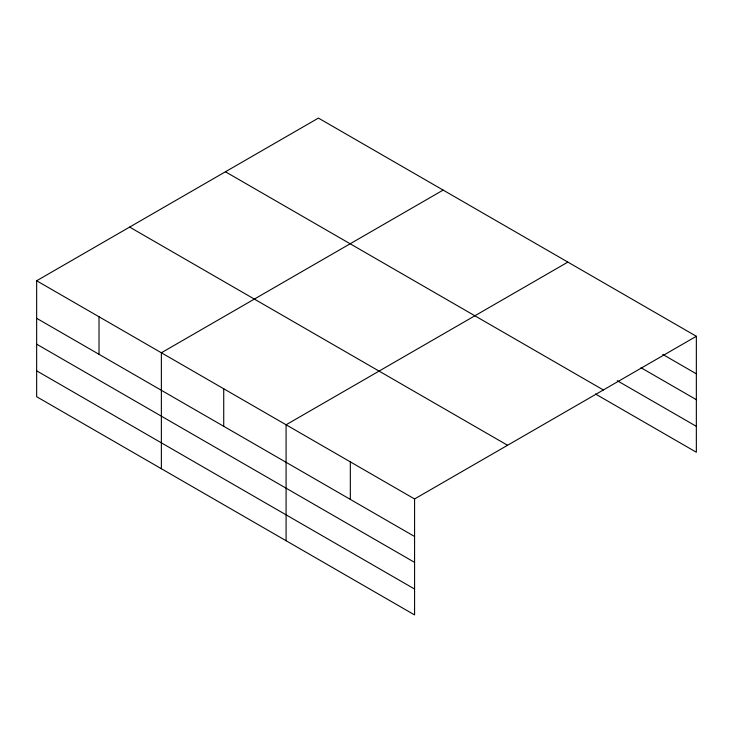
<?xml version="1.0" encoding="UTF-8"?>
<svg xmlns="http://www.w3.org/2000/svg" width="733" height="733" viewBox="0 0 733 733"><rect width="100%" height="100%" fill="white"/><g stroke="black" fill="none" stroke-linecap="round" stroke-linejoin="round"><path stroke-width="1.1" d="M414.576 562.367L414.576 498.962L36.65 280.766L36.65 396.718L414.576 614.914L414.576 562.367L36.65 344.171M36.65 280.766L318.424 118.086L696.35 336.282L696.35 452.234L595.526 394.024M443.135 190.094L161.37 352.775L161.37 468.717M567.855 262.102L286.081 424.783L286.081 540.725M414.576 498.962L696.35 336.282M662.742 354.406L696.35 373.812M640.999 367.728L696.35 399.687M617.278 380.702L696.35 426.349M225.434 171.779L603.369 389.974M129.631 227.083L507.566 445.279M36.65 318.296L414.576 536.492M36.65 370.834L414.576 589.03M350.328 461.872L350.328 499.393M223.721 388.774L223.721 426.304M99.01 316.775L99.01 354.296"/></g></svg>
